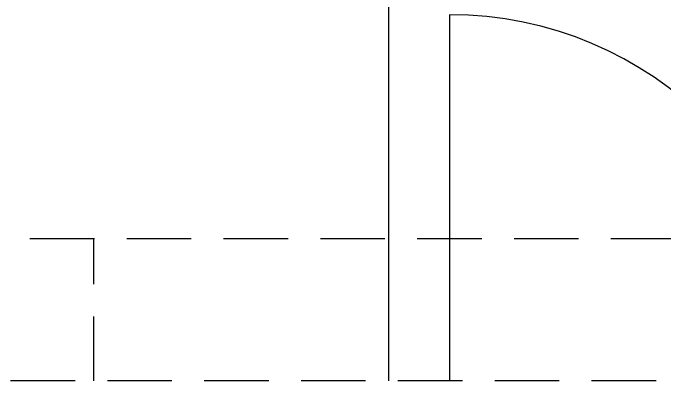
# Model space of a CAD drawing. Header units: millimetres. Extents: x 151130 to 215929, y 2134 to 34533.
# Drawn here: x 163057 to 164660, y 30183 to 31087 of the extents above; entities that cross this region are included whole.
import ezdxf

# ---------------------------------------------------------------- set-up
doc = ezdxf.new("R2010")
doc.units = ezdxf.units.MM
doc.linetypes.add('HIDDEN', pattern=[9.525, 6.35, -3.175])
doc.layers.add('MUEBLES', color=8, linetype='Continuous')

msp = doc.modelspace()

# ---------------------------------------------------------------- linework, layer by layer
at = {"layer": 'MUEBLES', "color": 6}
msp.add_line((164129.9, 31083.2), (164129.9, 30183.2), dxfattribs=at)
at = {"layer": 'MUEBLES', "linetype": 'HIDDEN', "ltscale": 25}
msp.add_line((175829.9, 30183.2), (151429.9, 30183.2), dxfattribs=at)
at = {"layer": 'MUEBLES', "color": 6}
msp.add_lwpolyline([(163979.9, 34183.2), (163979.9, 30183.2)], dxfattribs=at)
at = {"layer": 'MUEBLES', "linetype": 'HIDDEN', "ltscale": 25}
for points in [[(151429.9, 30533.2), (173979.9, 30533.2)], [(163254.9, 30183.2), (163254.9, 30533.2)]]:
    msp.add_lwpolyline(points, dxfattribs=at)
at = {"layer": 'MUEBLES', "color": 6}
msp.add_arc((164129.9, 30183.2), 900, 0, 90, dxfattribs=at)

doc.saveas('drawing.dxf')
